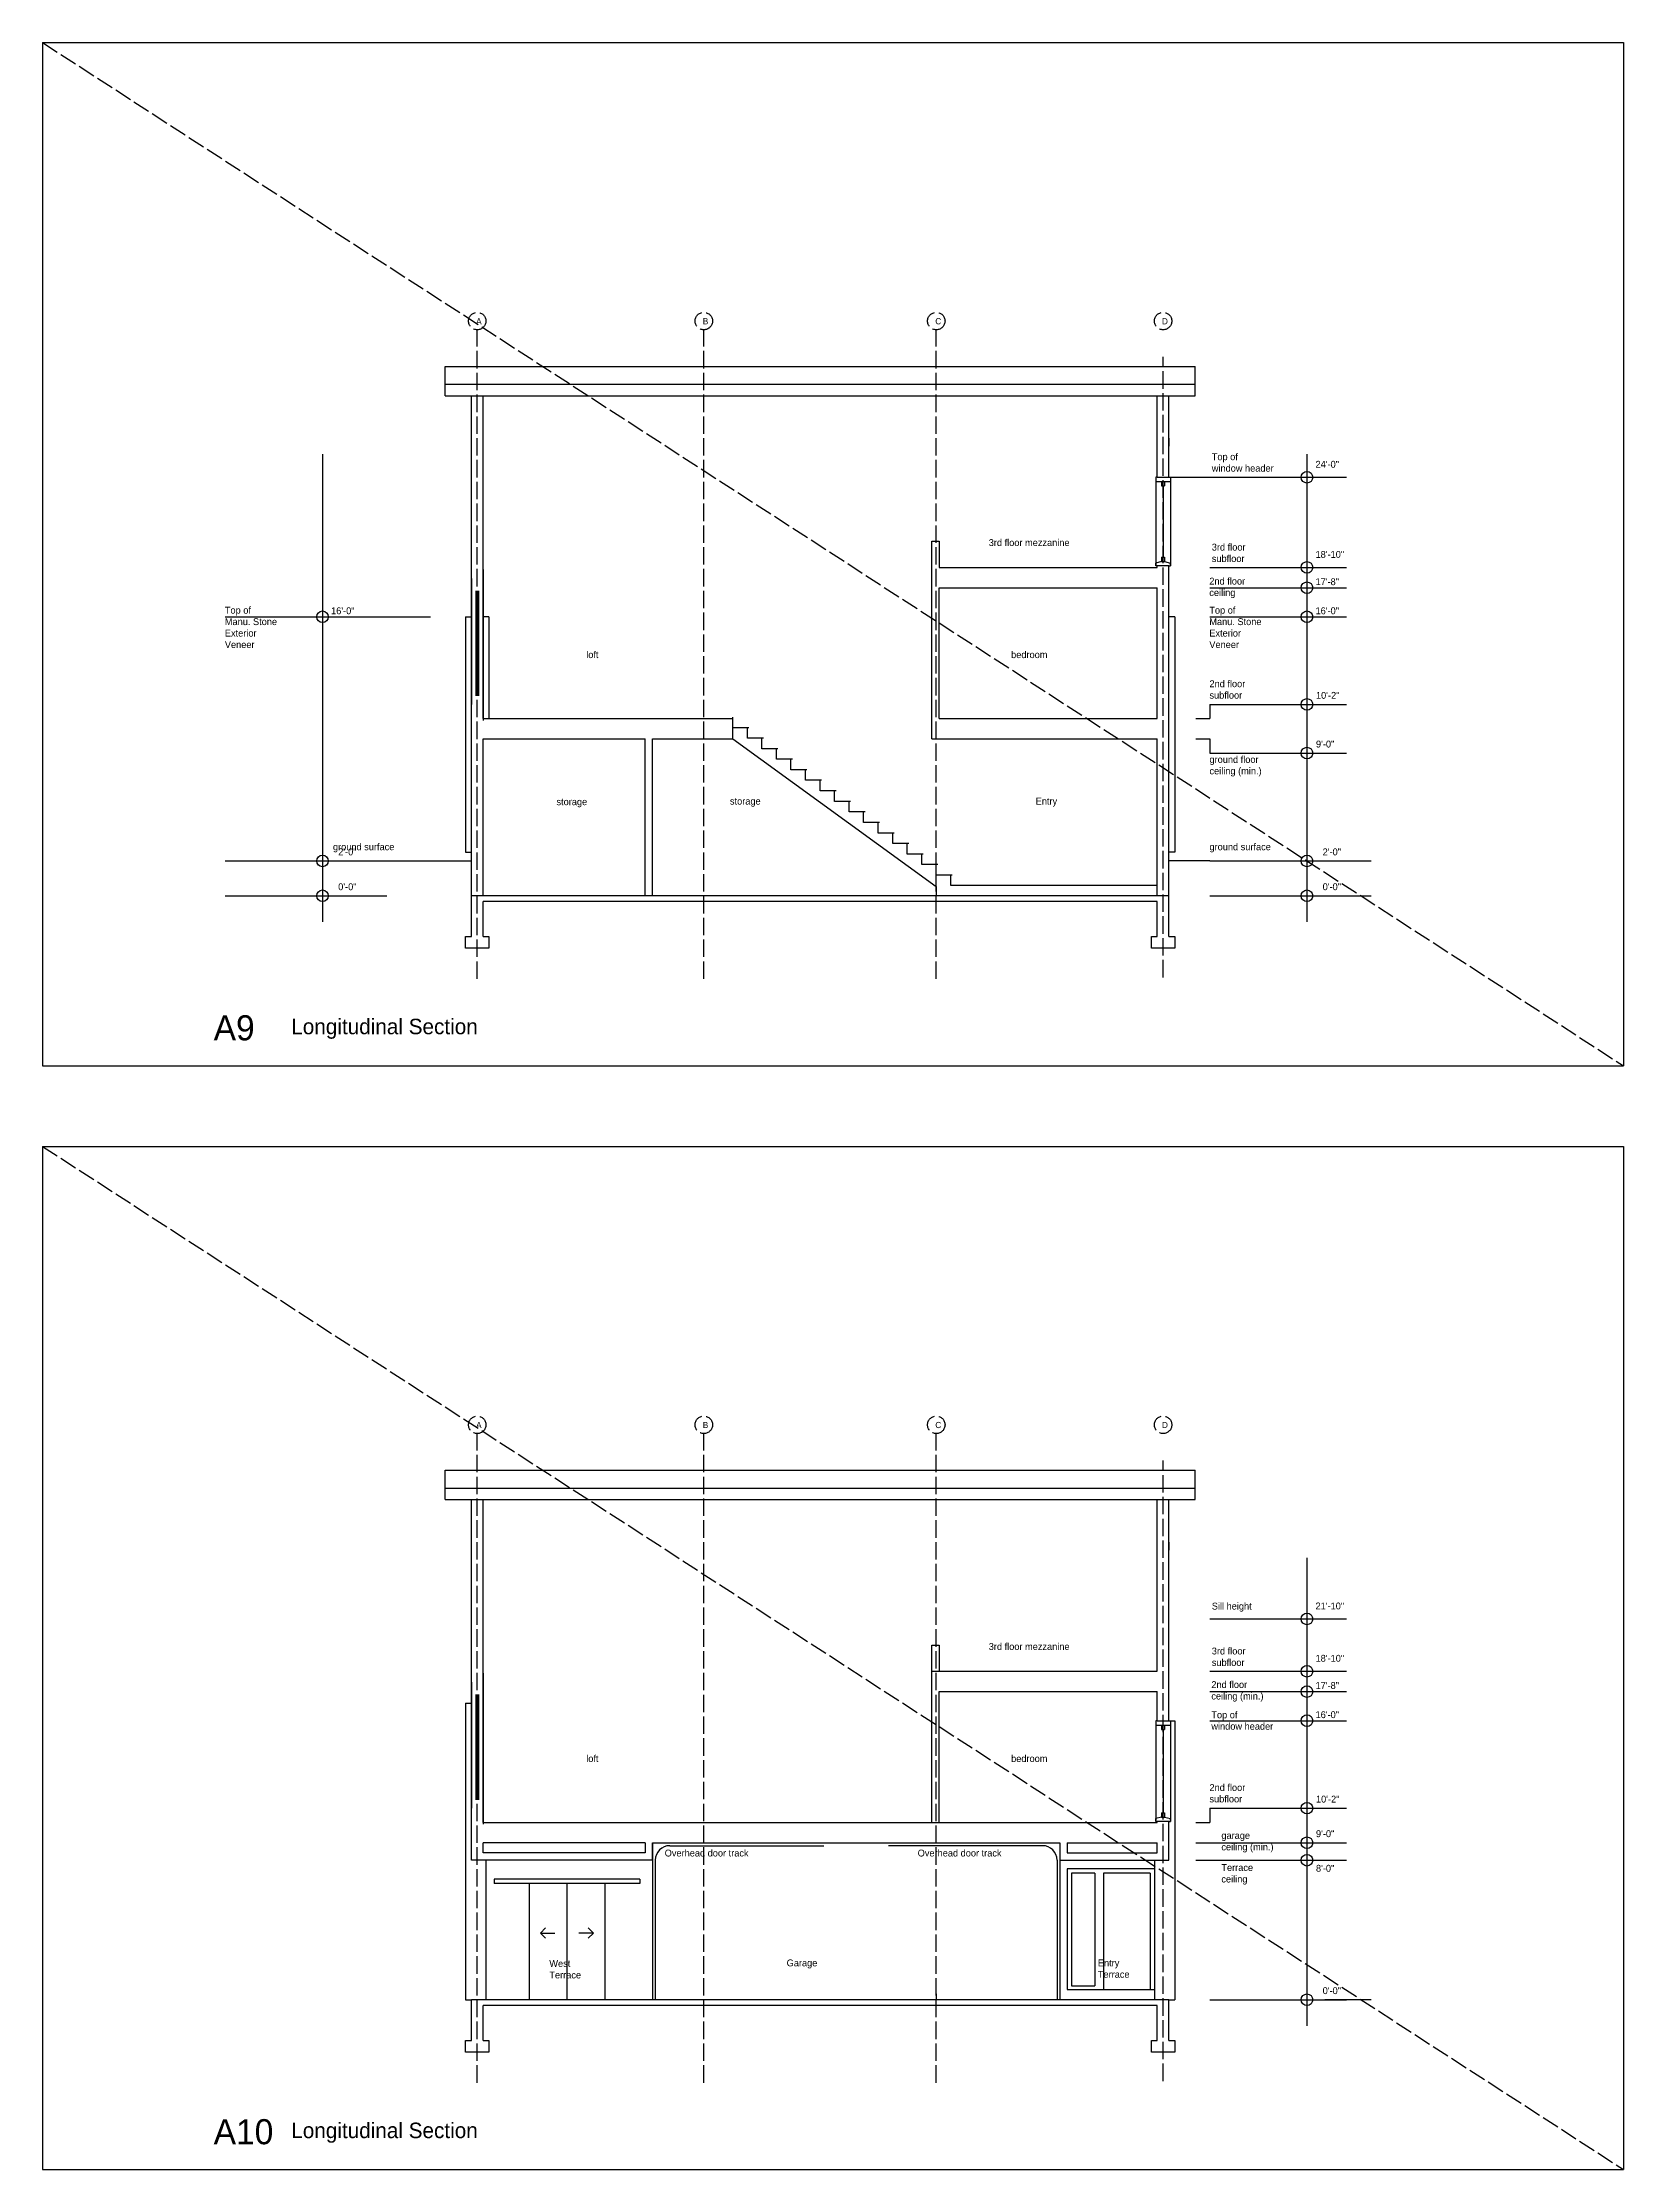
# Model space of a CAD drawing. Header units: inches. Extents: x 967 to 6851, y -1067 to 3434.
# Drawn here: x 3365 to 4453, y 1971 to 3434 of the extents above; entities that cross this region are included whole.
import ezdxf

# ---------------------------------------------------------------- set-up
doc = ezdxf.new("R2010")
doc.units = ezdxf.units.IN
doc.header["$MEASUREMENT"] = 0
doc.linetypes.add('ACAD_ISO02W100', pattern=[15, 12, -3])
for name, color, linetype in [('const', 7, 'Continuous'), ('e2', 251, 'Continuous'), ('glass', 172, 'Continuous'), ('grid', 252, 'ACAD_ISO02W100'), ('millwork', 253, 'Continuous'), ('soffit', 253, 'ACAD_ISO02W100'), ('stairs', 140, 'Continuous'), ('walls', 7, 'Continuous')]:
    doc.layers.add(name, color=color, linetype=linetype)

msp = doc.modelspace()

# ---------------------------------------------------------------- linework, layer by layer
for p, q in [((3365.1, 3434.3), (3365.1, 2730.3)), ((3365.1, 3434.3), (4453.1, 3434.3)), ((4453.1, 3434.3), (4453.1, 2730.3)), ((3365.1, 2730.3), (4453.1, 2730.3)), ((3365.1, 2674.8), (3365.1, 1970.8)), ((3365.1, 2674.8), (4453.1, 2674.8)), ((4453.1, 2674.8), (4453.1, 1970.8)), ((3365.1, 1970.8), (4453.1, 1970.8))]:
    msp.add_line(p, q)
at = {"layer": 'e2'}
for p, q in [((4140.3, 3185.3), (4140.3, 3191.3)), ((3660.3, 3162.1), (3660.3, 3175.8)), ((4140.3, 3162.1), (4140.3, 3175.8)), ((3557.8, 3151.1), (3557.8, 2829.3)), ((4235.3, 3151.1), (4235.3, 2829.3)), ((4131.3, 3135.2), (4131.3, 3074.2)), ((4140.3, 3135.2), (4262.5, 3135.2)), ((4141.3, 3135.2), (4141.3, 3074.2)), ((3660.3, 3065.6), (3660.3, 2978.9)), ((3668.3, 3071.7), (3668.3, 2967.9)), ((4168.4, 3073.2), (4262.5, 3073.2)), ((4168.4, 3059.2), (4262.5, 3059.2)), ((3663.4, 3057.1), (3663.4, 2984.7)), ((3665.1, 3057.1), (3665.1, 2984.7)), ((3490.9, 3039.2), (3632.1, 3039.2)), ((4168.4, 3039.2), (4262.5, 3039.2)), ((4168.4, 2978.9), (4262.5, 2978.9)), ((4168.4, 2978.9), (4168.4, 2969.2)), ((4158.9, 2969.2), (4168.4, 2969.2)), ((4158.9, 2955.2), (4168.4, 2955.2)), ((4168.4, 2955.2), (4168.4, 2945.4)), ((4168.4, 2945.4), (4262.5, 2945.4)), ((3490.9, 2871.2), (3632.1, 2871.2)), ((4168.4, 2871.2), (4262.5, 2871.2)), ((4247.7, 2871.2), (4279.6, 2871.2)), ((3490.9, 2847.2), (3585, 2847.2)), ((3570.2, 2847.2), (3602, 2847.2)), ((4168.4, 2847.2), (4262.5, 2847.2)), ((4247.7, 2847.2), (4279.6, 2847.2)), ((4140.3, 2425.8), (4140.3, 2431.7)), ((3660.3, 2402.5), (3660.3, 2416.2)), ((4140.3, 2402.5), (4140.3, 2416.2)), ((4235.3, 2391.6), (4235.3, 2069.7)), ((4168.4, 2349.6), (4262.5, 2349.6)), ((4168.4, 2313.6), (4262.5, 2313.6)), ((3660.3, 2306.1), (3660.3, 2219.4)), ((3668.3, 2312.2), (3668.3, 2208.4)), ((4168.4, 2299.6), (4262.5, 2299.6)), ((3656.3, 2291.6), (3656.3, 2087.6)), ((3656.3, 2291.6), (3660.3, 2291.6)), ((3663.4, 2297.6), (3663.4, 2225.1)), ((3665.1, 2297.6), (3665.1, 2225.1)), ((4131.3, 2279.6), (4131.3, 2210.2)), ((4141.3, 2279.6), (4141.3, 2210.2)), ((4141.3, 2279.6), (4144.3, 2279.6)), ((4144.3, 2279.6), (4144.3, 2087.6)), ((4168.4, 2279.6), (4262.5, 2279.6)), ((4168.4, 2219.4), (4262.5, 2219.4)), ((4168.4, 2219.4), (4168.4, 2209.6)), ((4158.9, 2209.6), (4168.4, 2209.6)), ((4158.9, 2195.6), (4262.5, 2195.6)), ((3670.3, 2183.6), (3670.3, 2087.6)), ((3784.8, 2183.6), (3784.8, 2087.6)), ((3796.8, 2193.6), (3902.8, 2193.6)), ((4053.3, 2193.6), (3947.3, 2193.6)), ((4065.3, 2183.6), (4065.3, 2087.6)), ((4130.3, 2183.6), (4130.3, 2087.6)), ((4158.9, 2183.6), (4262.5, 2183.6)), ((3776.2, 2170.5), (3676, 2170.5)), ((3676, 2170.5), (3676, 2167.6)), ((3776.2, 2167.6), (3676, 2167.6)), ((3700, 2167.6), (3700, 2087.6)), ((3726, 2167.6), (3726, 2087.6)), ((3752.2, 2167.6), (3752.2, 2087.6)), ((3776.2, 2170.5), (3776.2, 2167.6)), ((4130.3, 2177.6), (4070.3, 2177.6)), ((4070.3, 2177.6), (4070.3, 2094.6)), ((4073.3, 2174.6), (4073.3, 2097.1)), ((4089.3, 2174.6), (4073.3, 2174.6)), ((4089.3, 2174.6), (4089.3, 2097.1)), ((4095.3, 2174.6), (4095.3, 2094.6)), ((4127.3, 2174.6), (4095.3, 2174.6)), ((4127.3, 2174.6), (4127.3, 2094.6)), ((3707.8, 2133.5), (3711.3, 2137)), ((3744.2, 2133.5), (3740.7, 2137)), ((3707.8, 2133.5), (3717.8, 2133.5)), ((3707.8, 2133.5), (3711.3, 2130)), ((3744.2, 2133.5), (3734.2, 2133.5)), ((3744.2, 2133.5), (3740.7, 2130)), ((4070.3, 2094.6), (4130.3, 2094.6)), ((4073.3, 2097.1), (4089.3, 2097.1)), ((3656.3, 2087.6), (3660.3, 2087.6)), ((4140.3, 2087.6), (4144.3, 2087.6)), ((4168.4, 2087.6), (4262.5, 2087.6)), ((4247.7, 2087.7), (4279.6, 2087.7))]:
    msp.add_line(p, q, dxfattribs=at)
for centre in [(4235.3, 3135.2), (4235.3, 3073.2), (4235.3, 3059.2), (3557.8, 3039.2), (4235.3, 3039.2), (4235.3, 2978.9), (4235.3, 2945.4), (3557.8, 2871.2), (4235.3, 2871.2), (3557.8, 2847.2), (4235.3, 2847.2), (4235.3, 2349.6), (4235.3, 2313.6), (4235.3, 2299.6), (4235.3, 2279.6), (4235.3, 2219.4), (4235.3, 2195.6), (4235.3, 2183.6), (4235.3, 2087.6)]:
    msp.add_circle(centre, 4, dxfattribs=at)
for centre, start, end in [((3796.8, 2183.6), 90, 180), ((4053.3, 2183.6), 0, 90)]:
    msp.add_arc(centre, 10, start, end, dxfattribs=at)
at = {"layer": 'glass'}
for p, q in [((3664.3, 3057.1), (3664.3, 2984.7)), ((3664.3, 2297.6), (3664.3, 2225.1))]:
    msp.add_line(p, q, dxfattribs=at)
at = {"layer": 'grid'}
for p, q in [((3664.3, 2790.1), (3664.3, 3236.7)), ((3820.2, 2790.1), (3820.2, 3236.7)), ((3980.2, 2790.1), (3980.2, 3236.7)), ((4136.3, 2791.1), (4136.3, 3218.1)), ((3664.3, 2030.5), (3664.3, 2477.2)), ((3820.2, 2030.5), (3820.2, 2477.2)), ((3980.2, 2030.5), (3980.2, 2477.2)), ((4136.3, 2031.6), (4136.3, 2458.6))]:
    msp.add_line(p, q, dxfattribs=at)
for centre in [(3664.3, 3242.7), (3820.2, 3242.7), (3980.2, 3242.7), (4136.3, 3242.7), (3664.3, 2483.2), (3820.2, 2483.2), (3980.2, 2483.2), (4136.3, 2483.2)]:
    msp.add_circle(centre, 6, dxfattribs=at)
at = {"layer": 'millwork'}
for p, q in [((3642.3, 3199.3), (3642.3, 3211.4)), ((3642.3, 3211.4), (4158.3, 3211.4)), ((4158.3, 3199.3), (4158.3, 3211.4)), ((3642.3, 2439.7), (3642.3, 2451.9)), ((3642.3, 2451.9), (4158.3, 2451.9)), ((4158.3, 2439.7), (4158.3, 2451.9))]:
    msp.add_line(p, q, dxfattribs=at)
at = {"layer": 'soffit'}
for p, q in [((3365.1, 3434.3), (4453.1, 2730.3)), ((3365.1, 2674.8), (4453.1, 1970.8))]:
    msp.add_line(p, q, dxfattribs=at)
at = {"layer": 'stairs'}
for p, q in [((3840.2, 2962.9), (3840.2, 2970.2)), ((3851.2, 2962.9), (3840.2, 2962.9)), ((3850.2, 2955.7), (3850.2, 2962.9)), ((3861.2, 2955.7), (3850.2, 2955.7)), ((3860.2, 2948.4), (3860.2, 2955.7)), ((3871.2, 2948.4), (3860.2, 2948.4)), ((3870.2, 2941.2), (3870.2, 2948.4)), ((3881.2, 2941.2), (3870.2, 2941.2)), ((3880.2, 2933.9), (3880.2, 2941.2)), ((3891.2, 2933.9), (3880.2, 2933.9)), ((3890.2, 2926.7), (3890.2, 2933.9)), ((3901.2, 2926.7), (3890.2, 2926.7)), ((3900.2, 2919.4), (3900.2, 2926.7)), ((3911.2, 2919.4), (3900.2, 2919.4)), ((3910.2, 2912.2), (3910.2, 2919.4)), ((3921.2, 2912.2), (3910.2, 2912.2)), ((3920.2, 2904.9), (3920.2, 2912.2)), ((3931.2, 2904.9), (3920.2, 2904.9)), ((3930.2, 2897.7), (3930.2, 2904.9)), ((3941.2, 2897.7), (3930.2, 2897.7)), ((3940.2, 2890.4), (3940.2, 2897.7)), ((3951.2, 2890.4), (3940.2, 2890.4)), ((3950.2, 2883.2), (3950.2, 2890.4)), ((3961.2, 2883.2), (3950.2, 2883.2)), ((3960.2, 2875.9), (3960.2, 2883.2)), ((3971.2, 2875.9), (3960.2, 2875.9)), ((3970.2, 2868.7), (3970.2, 2875.9)), ((3981.2, 2868.7), (3970.2, 2868.7)), ((3980.2, 2861.4), (3980.2, 2868.7)), ((3991.2, 2861.4), (3980.2, 2861.4)), ((3990.2, 2854.2), (3990.2, 2861.4)), ((4132.3, 2854.2), (3990.2, 2854.2))]:
    msp.add_line(p, q, dxfattribs=at)
at = {"layer": 'walls'}
for p, q in [((3642.3, 3191.3), (3642.3, 3199.3)), ((3642.3, 3199.3), (4158.3, 3199.3)), ((3642.3, 3191.3), (4158.3, 3191.3)), ((3660.3, 2847.2), (3660.3, 3191.3)), ((3668.3, 2969.2), (3668.3, 3191.3)), ((4132.3, 3135.2), (4132.3, 3191.3)), ((4140.3, 3135.2), (4140.3, 3191.3)), ((4158.3, 3191.3), (4158.3, 3199.3)), ((4140.3, 3175.8), (4140.3, 3185.3)), ((4140.3, 3162.1), (4140.3, 3156.5)), ((4131.3, 3135.2), (4131.3, 3132.2)), ((4132.3, 3135.2), (4131.3, 3135.2)), ((4131.3, 3132.2), (4141.3, 3132.2)), ((4132.3, 3135.2), (4140.3, 3135.2)), ((4135.3, 3132.2), (4137.3, 3132.2)), ((4135.3, 3132.2), (4135.3, 3129.2)), ((4137.3, 3132.2), (4137.3, 3129.2)), ((4141.3, 3135.2), (4141.3, 3132.2)), ((4135.3, 3129.2), (4137.3, 3129.2)), ((4136.3, 3129.2), (4136.3, 3080.3)), ((3977.2, 2955.2), (3977.2, 3091.2)), ((3977.2, 3091.2), (3982.2, 3091.2)), ((3982.2, 3091.2), (3982.2, 3073.2)), ((4135.3, 3077.2), (4131.3, 3076.2)), ((4131.3, 3074.2), (4131.3, 3076.2)), ((4140.3, 3074.2), (4131.3, 3074.2)), ((4132.3, 3073.2), (4132.3, 3074.2)), ((4135.3, 3080.3), (4135.3, 3077.2)), ((4135.3, 3080.3), (4137.3, 3080.3)), ((4135.3, 3077.2), (4137.3, 3077.2)), ((4137.3, 3080.3), (4137.3, 3077.2)), ((4137.3, 3077.2), (4141.3, 3076.2)), ((4140.3, 3061.5), (4140.3, 3074.2)), ((4140.3, 3074.2), (4141.3, 3074.2)), ((4141.3, 3074.2), (4141.3, 3076.2)), ((4141.3, 3074.2), (4141.3, 3074.2)), ((3982.2, 3073.2), (4132.3, 3073.2)), ((3982.2, 2969.2), (3982.2, 3059.2)), ((3982.2, 3059.2), (4132.3, 3059.2)), ((4132.3, 2969.2), (4132.3, 3059.2)), ((4140.3, 2819.2), (4140.3, 3061.5)), ((3656.3, 3039.2), (3660.3, 3039.2)), ((3656.3, 3039.2), (3656.3, 2877.2)), ((3672.3, 3039.2), (3668.3, 3039.2)), ((3672.3, 3039.2), (3672.3, 2969.2)), ((4144.3, 3039.2), (4140.3, 3039.2)), ((4144.3, 3039.2), (4144.3, 2877.2)), ((3668.3, 2969.2), (3840.2, 2969.2)), ((3840.2, 2955.2), (3840.2, 2967.9)), ((3982.2, 2969.2), (4132.3, 2969.2)), ((3668.3, 2955.2), (3779.8, 2955.2)), ((3668.3, 2847.2), (3668.3, 2955.2)), ((3779.8, 2847.2), (3779.8, 2955.2)), ((3784.8, 2847.2), (3784.8, 2955.2)), ((3784.8, 2955.2), (3840.2, 2955.2)), ((3840.2, 2955.2), (3980.2, 2853.7)), ((3977.2, 2955.2), (4132.3, 2955.2)), ((4132.3, 2847.2), (4132.3, 2955.2)), ((3632.1, 2871.2), (3660.3, 2871.2)), ((3656.3, 2877.2), (3660.3, 2877.2)), ((4144.3, 2877.2), (4140.3, 2877.2)), ((4168.4, 2871.2), (4140.3, 2871.2)), ((4140.3, 2847.2), (3660.3, 2847.2)), ((3660.3, 2819.2), (3660.3, 2847.2)), ((4132.3, 2843.2), (3668.3, 2843.2)), ((3668.3, 2819.2), (3668.3, 2843.2)), ((3980.2, 2853.7), (3980.2, 2847.2)), ((4132.3, 2819.2), (4132.3, 2843.2)), ((3656.3, 2819.2), (3660.3, 2819.2)), ((3656.3, 2811.2), (3656.3, 2819.2)), ((3672.3, 2811.2), (3656.3, 2811.2)), ((3668.3, 2819.2), (3672.3, 2819.2)), ((3672.3, 2819.2), (3672.3, 2811.2)), ((4128.3, 2811.2), (4128.3, 2819.2)), ((4128.3, 2819.2), (4132.3, 2819.2)), ((4144.3, 2811.2), (4128.3, 2811.2)), ((4140.3, 2819.2), (4144.3, 2819.2)), ((4144.3, 2819.2), (4144.3, 2811.2)), ((3642.3, 2431.7), (3642.3, 2439.7)), ((3642.3, 2439.7), (4158.3, 2439.7)), ((3642.3, 2431.7), (4158.3, 2431.7)), ((3660.3, 2183.6), (3660.3, 2431.7)), ((3668.3, 2209.6), (3668.3, 2431.7)), ((4132.3, 2313.6), (4132.3, 2431.7)), ((4140.3, 2301.9), (4140.3, 2431.7)), ((4158.3, 2431.7), (4158.3, 2439.7)), ((4140.3, 2416.2), (4140.3, 2425.8)), ((4140.3, 2402.5), (4140.3, 2397)), ((3977.2, 2209.6), (3977.2, 2331.6)), ((3977.2, 2331.6), (3982.2, 2331.6)), ((3982.2, 2331.6), (3982.2, 2313.6)), ((3977.2, 2313.6), (4132.3, 2313.6)), ((3982.2, 2209.6), (3982.2, 2299.6)), ((3982.2, 2299.6), (4132.3, 2299.6)), ((4132.3, 2279.6), (4132.3, 2299.6)), ((4140.3, 2279.6), (4140.3, 2301.9)), ((4131.3, 2279.6), (4131.3, 2276.6)), ((4132.3, 2279.6), (4131.3, 2279.6)), ((4131.3, 2276.6), (4141.3, 2276.6)), ((4132.3, 2279.6), (4140.3, 2279.6)), ((4135.3, 2276.6), (4137.3, 2276.6)), ((4135.3, 2276.6), (4135.3, 2273.6)), ((4135.3, 2273.6), (4137.3, 2273.6)), ((4136.3, 2273.6), (4136.3, 2216.2)), ((4137.3, 2276.6), (4137.3, 2273.6)), ((4140.3, 2279.6), (4141.3, 2279.6)), ((4141.3, 2279.6), (4141.3, 2276.6)), ((4135.3, 2213.2), (4131.3, 2212.2)), ((4131.3, 2210.2), (4131.3, 2212.2)), ((4131.3, 2210.2), (4132.3, 2210.2)), ((4132.3, 2209.6), (4132.3, 2210.2)), ((4140.3, 2210.2), (4132.3, 2210.2)), ((4135.3, 2216.2), (4135.3, 2213.2)), ((4135.3, 2216.2), (4137.3, 2216.2)), ((4135.3, 2213.2), (4137.3, 2213.2)), ((4137.3, 2216.2), (4137.3, 2213.2)), ((4137.3, 2213.2), (4141.3, 2212.2)), ((4140.3, 2183.6), (4140.3, 2210.2)), ((4140.3, 2210.2), (4141.3, 2210.2)), ((4141.3, 2210.2), (4141.3, 2212.2)), ((4141.3, 2210.2), (4141.3, 2210.2)), ((3668.3, 2209.6), (4132.3, 2209.6)), ((3779.8, 2195.6), (3668.3, 2195.6)), ((3668.3, 2188.6), (3668.3, 2195.6)), ((3779.8, 2195.6), (3779.8, 2188.6)), ((3784.8, 2195.6), (4065.3, 2195.6)), ((3784.8, 2183.6), (3784.8, 2195.6)), ((3784.8, 2195.6), (3784.8, 2183.6)), ((4065.3, 2195.6), (4065.3, 2183.6)), ((4070.3, 2195.6), (4070.3, 2188.6)), ((4070.3, 2195.6), (4132.3, 2195.6)), ((4132.3, 2188.6), (4132.3, 2195.6)), ((3784.8, 2183.6), (3660.3, 2183.6)), ((3779.8, 2188.6), (3668.3, 2188.6)), ((3786.8, 2183.6), (3786.8, 2087.6)), ((4063.3, 2183.6), (4063.3, 2087.6)), ((4065.3, 2183.6), (4140.3, 2183.6)), ((4070.3, 2188.6), (4132.3, 2188.6)), ((4140.3, 2087.6), (3660.3, 2087.6)), ((3660.3, 2059.6), (3660.3, 2087.6)), ((4132.3, 2083.6), (3668.3, 2083.6)), ((3668.3, 2059.6), (3668.3, 2083.6)), ((3980.2, 2091.6), (3980.2, 2087.6)), ((4132.3, 2059.6), (4132.3, 2083.6)), ((4140.3, 2059.6), (4140.3, 2087.6)), ((3656.3, 2059.6), (3660.3, 2059.6)), ((3656.3, 2051.6), (3656.3, 2059.6)), ((3672.3, 2051.6), (3656.3, 2051.6)), ((3668.3, 2059.6), (3672.3, 2059.6)), ((3672.3, 2059.6), (3672.3, 2051.6)), ((4128.3, 2051.6), (4128.3, 2059.6)), ((4128.3, 2059.6), (4132.3, 2059.6)), ((4144.3, 2051.6), (4128.3, 2051.6)), ((4140.3, 2059.6), (4144.3, 2059.6)), ((4144.3, 2059.6), (4144.3, 2051.6))]:
    msp.add_line(p, q, dxfattribs=at)

# ---------------------------------------------------------------- texts
at = {"layer": 'const', "attachment_point": 1}
for s, insert, char_height, width in [('A', (3663.5, 3244.7), 4.26, 1625.197), ('B', (3819.5, 3244.7), 4.26, 1625.197), ('C', (3979.5, 3244.7), 4.26, 1625.197), ('D', (4135.5, 3244.7), 4.26, 1625.197), ('Top of\\Pwindow header', (4169.8, 3151.7), 4.736, 1805.775), ('24\'-0"', (4241.2, 3146.5), 4.74, 1805.775), ('3rd floor mezzanine', (4016.3, 3092.6), 4.736, 1805.775), ('3rd floor^Jsubfloor', (4169.8, 3089.5), 4.736, 1805.775), ('18\'-10"', (4241.2, 3084.5), 4.74, 1805.775), ('\\P2nd floor^Jceiling', (4168.1, 3074), 4.736, 1805.775), ('\\P17\'-8"', (4241.2, 3073.6), 4.74, 1805.775), ('\\PTop of\\PManu. Stone\\PExterior\\PVeneer', (3490.6, 3054), 4.736, 1805.775), ('\\P16\'-0"', (3563.7, 3053.6), 4.74, 1805.775), ('\\PTop of\\PManu. Stone\\PExterior\\PVeneer', (4168.1, 3054), 4.736, 1805.775), ('\\P16\'-0"', (4241.2, 3053.6), 4.74, 1805.775), ('loft', (3739.3, 3015.5), 4.74, 1805.775), ('bedroom', (4031.7, 3015.5), 4.74, 1805.775), ('2nd floor^Jsubfloor', (4168.2, 2995.5), 4.736, 1805.775), ('10\'-2"', (4241.5, 2987.5), 4.74, 1805.775), ('ground floor^Jceiling (min.)', (4168.2, 2943.4), 4.736, 1805.775), ('9\'-0"', (4241.5, 2954), 4.74, 1805.775), ('storage', (3718.8, 2914.3), 4.74, 1805.775), ('storage', (3838.2, 2914.7), 4.74, 1805.775), ('Entry', (4048.6, 2914.7), 4.74, 1805.775), ('ground surface', (3565, 2883.3), 4.736, 1805.775), ('ground surface', (4168.2, 2883.3), 4.736, 1805.775), ('2\'-0"', (3568.6, 2879.8), 4.74, 1805.775), ('2\'-0"', (4246.1, 2879.8), 4.74, 1805.775), ('0\'-0"', (3568.6, 2855.8), 4.74, 1805.775), ('0\'-0"', (4246.1, 2855.8), 4.74, 1805.775), ('A9', (3482.9, 2765), 17.26, 6582.049), ('Longitudinal Section', (3536.3, 2762.6), 10.656, 4062.993), ('A', (3663.5, 2485.2), 4.26, 1625.197), ('B', (3819.5, 2485.2), 4.26, 1625.197), ('C', (3979.5, 2485.2), 4.26, 1625.197), ('D', (4135.5, 2485.2), 4.26, 1625.197), ('Sill height', (4169.8, 2360.8), 4.736, 1805.775), ('21\'-10"', (4241.2, 2360.9), 4.74, 1805.775), ('3rd floor mezzanine', (4016.3, 2333), 4.736, 1805.775), ('3rd floor^Jsubfloor', (4169.8, 2329.9), 4.736, 1805.775), ('18\'-10"', (4241.2, 2324.9), 4.74, 1805.775), ('\\P2nd floor^Jceiling (min.)', (4169.5, 2314.7), 4.736, 1805.775), ('\\P17\'-8"', (4241.2, 2314.1), 4.74, 1805.775), ('\\PTop of \\Pwindow header', (4169.5, 2293.9), 4.736, 1805.775), ('\\P16\'-0"', (4241.2, 2294), 4.74, 1805.775), ('loft', (3739.3, 2255.9), 4.74, 1805.775), ('bedroom', (4031.7, 2255.9), 4.74, 1805.775), ('2nd floor^Jsubfloor', (4168.2, 2236), 4.736, 1805.775), ('10\'-2"', (4241.5, 2228), 4.74, 1805.775), ('garage^Jceiling (min.)', (4176.4, 2203), 4.736, 1805.775), ('9\'-0"', (4241.5, 2204.2), 4.74, 1805.775), ('Overhead door track', (3793.3, 2190.9), 4.736, 1805.775), ('Overhead door track', (3967.4, 2190.9), 4.736, 1805.775), ('Terrace^Jceiling', (4176.4, 2180.9), 4.736, 1805.775), ('8\'-0"', (4241.5, 2180.4), 4.74, 1805.775), ('West\\PTerrace', (3713.9, 2114.9), 4.74, 1805.775), ('Garage', (3877.2, 2115.3), 4.74, 1805.775), ('Entry^JTerrace', (4091.4, 2115.3), 4.736, 1805.775), ('0\'-0"', (4246.1, 2096.2), 4.74, 1805.775), ('A10', (3482.9, 2005.4), 17.26, 6582.049), ('Longitudinal Section', (3536.3, 2003), 10.656, 4062.993)]:
    msp.add_mtext(s, dxfattribs=dict(at, insert=insert, char_height=char_height, width=width))

doc.saveas('drawing.dxf')
